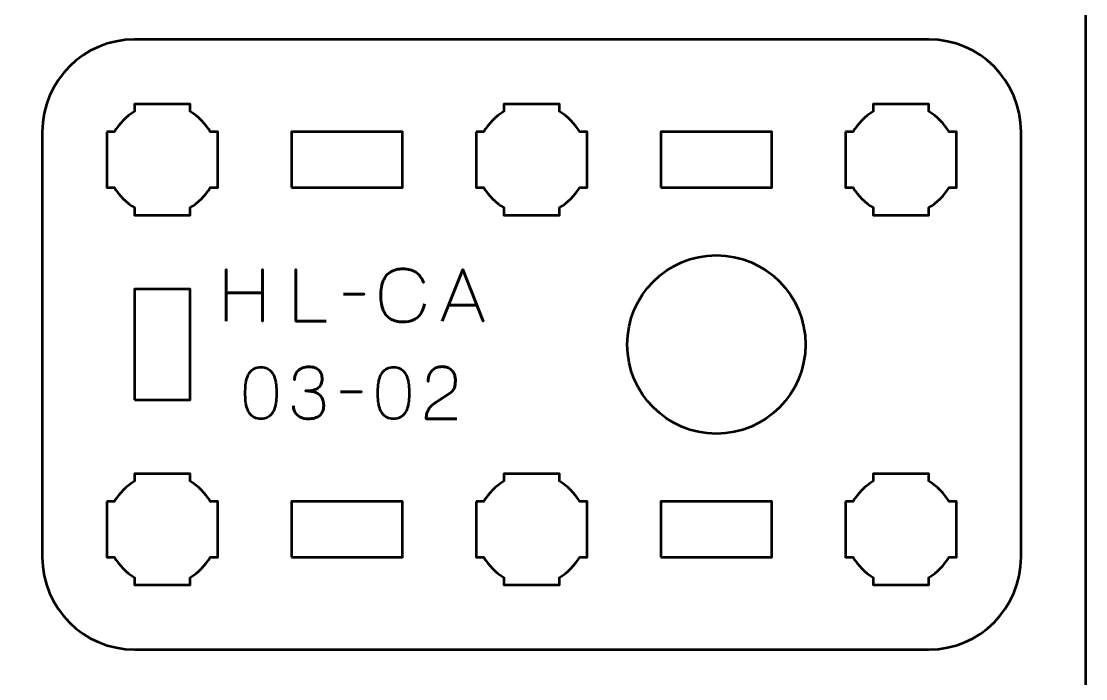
# Model space of a CAD drawing. Header units: centimetres. Extents: x -21 to 0, y -29.7 to 0.
# Drawn here: x -5.76 to 0, y -21.86 to -18.3 of the extents above; entities that cross this region are included whole.
import ezdxf

# ---------------------------------------------------------------- set-up
doc = ezdxf.new("R2010")
doc.units = ezdxf.units.CM
doc.header["$MEASUREMENT"] = 0
doc.layers.add('Layer 1', color=7, linetype='Continuous')

msp = doc.modelspace()

# ---------------------------------------------------------------- linework, layer by layer
at = {"layer": 'Layer 1', "lineweight": 53}
for points in [[(-4.3, -19.2), (-3.7, -19.2), (-3.7, -18.9), (-4.3, -18.9), (-4.3, -19.2)], [(-2.3, -19.2), (-1.7, -19.2), (-1.7, -18.9), (-2.3, -18.9), (-2.3, -19.2)], [(-5.15, -20.35), (-4.85, -20.35), (-4.85, -19.75), (-5.15, -19.75), (-5.15, -20.35)], [(-4.3, -21.2), (-3.7, -21.2), (-3.7, -20.9), (-4.3, -20.9), (-4.3, -21.2)], [(-2.3, -21.2), (-1.7, -21.2), (-1.7, -20.9), (-2.3, -20.9), (-2.3, -21.2)]]:
    msp.add_lwpolyline(points, close=True, dxfattribs=at)
msp.add_ellipse((-2, -20.05), major_axis=(0, 0.4825), ratio=1, dxfattribs=at)
at = {"layer": 'Layer 1', "color": 1, "lineweight": 53}
msp.add_open_spline([(-21.00003, -29.19995), (-21.00003, -29.19995), (-21.00003, -5.29992), (-21.00003, -5.29992), (-21.00003, -5.29992), (-21.00003, -5.21709), (-20.93286, -5.14992), (-20.85003, -5.14992), (-20.85003, -5.14992), (-20.7672, -5.14992), (-20.70003, -5.08275), (-20.70003, -4.99992), (-20.70003, -4.99992), (-20.70003, -4.91709), (-20.7672, -4.84992), (-20.85003, -4.84992), (-20.85003, -4.84992), (-20.93286, -4.84992), (-21.00003, -4.78275), (-21.00003, -4.69992), (-21.00003, -4.69992), (-21.00003, -4.61709), (-20.93286, -4.54992), (-20.85003, -4.54992), (-20.85003, -4.54992), (-20.7672, -4.54992), (-20.70003, -4.48275), (-20.70003, -4.39992), (-20.70003, -4.39992), (-20.70003, -4.31709), (-20.7672, -4.24992), (-20.85003, -4.24992), (-20.85003, -4.24992), (-20.93286, -4.24992), (-21.00003, -4.18275), (-21.00003, -4.09992), (-21.00003, -4.09992), (-21.00003, -4.01709), (-20.93286, -3.94992), (-20.85003, -3.94992), (-20.85003, -3.94992), (-20.7672, -3.94992), (-20.70003, -3.88275), (-20.70003, -3.79992), (-20.70003, -3.79992), (-20.70003, -3.71709), (-20.7672, -3.64992), (-20.85003, -3.64992), (-20.85003, -3.64992), (-20.93286, -3.64992), (-21.00003, -3.58275), (-21.00003, -3.49992), (-21.00003, -3.49992), (-21.00003, -3.41709), (-20.93286, -3.34992), (-20.85003, -3.34992), (-20.85003, -3.34992), (-20.7672, -3.34992), (-20.70003, -3.28275), (-20.70003, -3.19992), (-20.70003, -3.19992), (-20.70003, -3.11709), (-20.7672, -3.04992), (-20.85003, -3.04992), (-20.85003, -3.04992), (-20.93286, -3.04992), (-21.00003, -2.98275), (-21.00003, -2.89992), (-21.00003, -2.89992), (-21.00003, -2.81709), (-20.93286, -2.74992), (-20.85003, -2.74992), (-20.85003, -2.74992), (-20.7672, -2.74992), (-20.70003, -2.68275), (-20.70003, -2.59992), (-20.70003, -2.59992), (-20.70003, -2.51709), (-20.7672, -2.44992), (-20.85003, -2.44992), (-20.85003, -2.44992), (-20.93286, -2.44992), (-21.00003, -2.38275), (-21.00003, -2.29992), (-21.00003, -2.29992), (-21.00003, -2.21709), (-20.93286, -2.14992), (-20.85003, -2.14992), (-20.85003, -2.14992), (-20.7672, -2.14992), (-20.70003, -2.08275), (-20.70003, -1.99992), (-20.70003, -1.99992), (-20.70003, -1.91709), (-20.7672, -1.84992), (-20.85003, -1.84992), (-20.85003, -1.84992), (-20.93286, -1.84992), (-21.00003, -1.78275), (-21.00003, -1.69992), (-21.00003, -1.69992), (-21.00003, -1.61709), (-20.93286, -1.54992), (-20.85003, -1.54992), (-20.85003, -1.54992), (-20.7672, -1.54992), (-20.70003, -1.48275), (-20.70003, -1.39992), (-20.70003, -1.39992), (-20.70003, -1.31709), (-20.7672, -1.24992), (-20.85003, -1.24992), (-20.85003, -1.24992), (-20.93286, -1.24992), (-21.00003, -1.18275), (-21.00003, -1.09992), (-21.00003, -1.09992), (-21.00003, -1.09992), (-21.00003, -0.49992), (-21.00003, -0.49992), (-21.00003, -0.49992), (-21.00003, -0.22295), (-20.77694, 0.00004), (-20.49994, 0.00004), (-20.49994, 0.00004), (-20.49994, 0.00004), (-0.50008, 0.00004), (-0.50008, 0.00004), (-0.50008, 0.00004), (-0.22294, 0.00004), (0.00002, -0.22295), (0.00002, -0.49992), (0.00002, -0.49992), (0.00002, -0.49992), (0.00002, -29.19995), (0.00002, -29.19995), (0.00002, -29.19995), (0.00002, -29.47695), (-0.22294, -29.70004), (-0.50008, -29.70004), (-0.50008, -29.70004), (-0.50008, -29.70004), (-20.49994, -29.70004), (-20.49994, -29.70004), (-20.49994, -29.70004), (-20.77694, -29.70004), (-21.00003, -29.47695), (-21.00003, -29.19995)], degree=3, knots=[0, 0, 0, 0, 0.027027, 0.027027, 0.027027, 0.027027, 0.0540541, 0.0540541, 0.0540541, 0.0540541, 0.0810811, 0.0810811, 0.0810811, 0.0810811, 0.1081081, 0.1081081, 0.1081081, 0.1081081, 0.1351351, 0.1351351, 0.1351351, 0.1351351, 0.1621622, 0.1621622, 0.1621622, 0.1621622, 0.1891892, 0.1891892, 0.1891892, 0.1891892, 0.2162162, 0.2162162, 0.2162162, 0.2162162, 0.2432432, 0.2432432, 0.2432432, 0.2432432, 0.2702703, 0.2702703, 0.2702703, 0.2702703, 0.2972973, 0.2972973, 0.2972973, 0.2972973, 0.3243243, 0.3243243, 0.3243243, 0.3243243, 0.3513514, 0.3513514, 0.3513514, 0.3513514, 0.3783784, 0.3783784, 0.3783784, 0.3783784, 0.4054054, 0.4054054, 0.4054054, 0.4054054, 0.4324324, 0.4324324, 0.4324324, 0.4324324, 0.4594595, 0.4594595, 0.4594595, 0.4594595, 0.4864865, 0.4864865, 0.4864865, 0.4864865, 0.5135135, 0.5135135, 0.5135135, 0.5135135, 0.5405405, 0.5405405, 0.5405405, 0.5405405, 0.5675676, 0.5675676, 0.5675676, 0.5675676, 0.5945946, 0.5945946, 0.5945946, 0.5945946, 0.6216216, 0.6216216, 0.6216216, 0.6216216, 0.6486486, 0.6486486, 0.6486486, 0.6486486, 0.6756757, 0.6756757, 0.6756757, 0.6756757, 0.7027027, 0.7027027, 0.7027027, 0.7027027, 0.7297297, 0.7297297, 0.7297297, 0.7297297, 0.7567568, 0.7567568, 0.7567568, 0.7567568, 0.7837838, 0.7837838, 0.7837838, 0.7837838, 0.8108108, 0.8108108, 0.8108108, 0.8108108, 0.8378378, 0.8378378, 0.8378378, 0.8378378, 0.8648649, 0.8648649, 0.8648649, 0.8648649, 0.8918919, 0.8918919, 0.8918919, 0.8918919, 0.9189189, 0.9189189, 0.9189189, 0.9189189, 0.9459459, 0.9459459, 0.9459459, 0.9459459, 0.972973, 0.972973, 0.972973, 0.972973, 1, 1, 1, 1], dxfattribs=at)
at = {"layer": 'Layer 1', "color": 3, "lineweight": 53}
msp.add_open_spline([(-5.65, -21.2), (-5.65, -21.2), (-5.65, -18.9), (-5.65, -18.9), (-5.65, -18.9), (-5.65, -18.62391), (-5.42609, -18.4), (-5.15, -18.4), (-5.15, -18.4), (-5.15, -18.4), (-0.85, -18.4), (-0.85, -18.4), (-0.85, -18.4), (-0.57391, -18.4), (-0.35, -18.62391), (-0.35, -18.9), (-0.35, -18.9), (-0.35, -18.9), (-0.35, -21.2), (-0.35, -21.2), (-0.35, -21.2), (-0.35, -21.47609), (-0.57391, -21.7), (-0.85, -21.7), (-0.85, -21.7), (-0.85, -21.7), (-5.15, -21.7), (-5.15, -21.7), (-5.15, -21.7), (-5.42609, -21.7), (-5.65, -21.47609), (-5.65, -21.2)], degree=3, knots=[0, 0, 0, 0, 0.125, 0.125, 0.125, 0.125, 0.25, 0.25, 0.25, 0.25, 0.375, 0.375, 0.375, 0.375, 0.5, 0.5, 0.5, 0.5, 0.625, 0.625, 0.625, 0.625, 0.75, 0.75, 0.75, 0.75, 0.875, 0.875, 0.875, 0.875, 1, 1, 1, 1], dxfattribs=at)
at = {"layer": 'Layer 1', "lineweight": 53}
for points in [[(-5.3, -18.9), (-5.3, -18.9), (-5.25985, -18.9), (-5.25985, -18.9), (-5.25985, -18.9), (-5.2335, -18.85447), (-5.19553, -18.8165), (-5.15, -18.79015), (-5.15, -18.79015), (-5.15, -18.79015), (-5.15, -18.75), (-5.15, -18.75), (-5.15, -18.75), (-5.15, -18.75), (-5, -18.75), (-5, -18.75), (-5, -18.75), (-5, -18.75), (-4.85, -18.75), (-4.85, -18.75), (-4.85, -18.75), (-4.85, -18.75), (-4.85, -18.79015), (-4.85, -18.79015), (-4.85, -18.79015), (-4.80447, -18.8165), (-4.7665, -18.85447), (-4.74015, -18.9), (-4.74015, -18.9), (-4.74015, -18.9), (-4.7, -18.9), (-4.7, -18.9), (-4.7, -18.9), (-4.7, -18.9), (-4.7, -19.05), (-4.7, -19.05), (-4.7, -19.05), (-4.7, -19.05), (-4.7, -19.2), (-4.7, -19.2), (-4.7, -19.2), (-4.7, -19.2), (-4.74015, -19.2), (-4.74015, -19.2), (-4.74015, -19.2), (-4.7665, -19.24553), (-4.80447, -19.2835), (-4.85, -19.30985), (-4.85, -19.30985), (-4.85, -19.30985), (-4.85, -19.35), (-4.85, -19.35), (-4.85, -19.35), (-4.85, -19.35), (-5, -19.35), (-5, -19.35), (-5, -19.35), (-5, -19.35), (-5.15, -19.35), (-5.15, -19.35), (-5.15, -19.35), (-5.15, -19.35), (-5.15, -19.30985), (-5.15, -19.30985), (-5.15, -19.30985), (-5.19553, -19.2835), (-5.2335, -19.24553), (-5.25985, -19.2), (-5.25985, -19.2), (-5.25985, -19.2), (-5.3, -19.2), (-5.3, -19.2), (-5.3, -19.2), (-5.3, -19.2), (-5.3, -19.05), (-5.3, -19.05), (-5.3, -19.05), (-5.3, -19.05), (-5.3, -18.9), (-5.3, -18.9)], [(-3.3, -18.9), (-3.3, -18.9), (-3.25985, -18.9), (-3.25985, -18.9), (-3.25985, -18.9), (-3.2335, -18.85447), (-3.19553, -18.8165), (-3.15, -18.79015), (-3.15, -18.79015), (-3.15, -18.79015), (-3.15, -18.75), (-3.15, -18.75), (-3.15, -18.75), (-3.15, -18.75), (-3, -18.75), (-3, -18.75), (-3, -18.75), (-3, -18.75), (-2.85, -18.75), (-2.85, -18.75), (-2.85, -18.75), (-2.85, -18.75), (-2.85, -18.79015), (-2.85, -18.79015), (-2.85, -18.79015), (-2.80447, -18.8165), (-2.7665, -18.85447), (-2.74015, -18.9), (-2.74015, -18.9), (-2.74015, -18.9), (-2.7, -18.9), (-2.7, -18.9), (-2.7, -18.9), (-2.7, -18.9), (-2.7, -19.05), (-2.7, -19.05), (-2.7, -19.05), (-2.7, -19.05), (-2.7, -19.2), (-2.7, -19.2), (-2.7, -19.2), (-2.7, -19.2), (-2.74015, -19.2), (-2.74015, -19.2), (-2.74015, -19.2), (-2.7665, -19.24553), (-2.80447, -19.2835), (-2.85, -19.30985), (-2.85, -19.30985), (-2.85, -19.30985), (-2.85, -19.35), (-2.85, -19.35), (-2.85, -19.35), (-2.85, -19.35), (-3, -19.35), (-3, -19.35), (-3, -19.35), (-3, -19.35), (-3.15, -19.35), (-3.15, -19.35), (-3.15, -19.35), (-3.15, -19.35), (-3.15, -19.30985), (-3.15, -19.30985), (-3.15, -19.30985), (-3.19553, -19.2835), (-3.2335, -19.24553), (-3.25985, -19.2), (-3.25985, -19.2), (-3.25985, -19.2), (-3.3, -19.2), (-3.3, -19.2), (-3.3, -19.2), (-3.3, -19.2), (-3.3, -19.05), (-3.3, -19.05), (-3.3, -19.05), (-3.3, -19.05), (-3.3, -18.9), (-3.3, -18.9)], [(-1.3, -18.9), (-1.3, -18.9), (-1.25985, -18.9), (-1.25985, -18.9), (-1.25985, -18.9), (-1.2335, -18.85447), (-1.19553, -18.8165), (-1.15, -18.79015), (-1.15, -18.79015), (-1.15, -18.79015), (-1.15, -18.75), (-1.15, -18.75), (-1.15, -18.75), (-1.15, -18.75), (-1, -18.75), (-1, -18.75), (-1, -18.75), (-1, -18.75), (-0.85, -18.75), (-0.85, -18.75), (-0.85, -18.75), (-0.85, -18.75), (-0.85, -18.79015), (-0.85, -18.79015), (-0.85, -18.79015), (-0.80447, -18.8165), (-0.7665, -18.85447), (-0.74015, -18.9), (-0.74015, -18.9), (-0.74015, -18.9), (-0.7, -18.9), (-0.7, -18.9), (-0.7, -18.9), (-0.7, -18.9), (-0.7, -19.05), (-0.7, -19.05), (-0.7, -19.05), (-0.7, -19.05), (-0.7, -19.2), (-0.7, -19.2), (-0.7, -19.2), (-0.7, -19.2), (-0.74015, -19.2), (-0.74015, -19.2), (-0.74015, -19.2), (-0.7665, -19.24553), (-0.80447, -19.2835), (-0.85, -19.30985), (-0.85, -19.30985), (-0.85, -19.30985), (-0.85, -19.35), (-0.85, -19.35), (-0.85, -19.35), (-0.85, -19.35), (-1, -19.35), (-1, -19.35), (-1, -19.35), (-1, -19.35), (-1.15, -19.35), (-1.15, -19.35), (-1.15, -19.35), (-1.15, -19.35), (-1.15, -19.30985), (-1.15, -19.30985), (-1.15, -19.30985), (-1.19553, -19.2835), (-1.2335, -19.24553), (-1.25985, -19.2), (-1.25985, -19.2), (-1.25985, -19.2), (-1.3, -19.2), (-1.3, -19.2), (-1.3, -19.2), (-1.3, -19.2), (-1.3, -19.05), (-1.3, -19.05), (-1.3, -19.05), (-1.3, -19.05), (-1.3, -18.9), (-1.3, -18.9)], [(-5.3, -20.9), (-5.3, -20.9), (-5.25985, -20.9), (-5.25985, -20.9), (-5.25985, -20.9), (-5.2335, -20.85447), (-5.19553, -20.8165), (-5.15, -20.79015), (-5.15, -20.79015), (-5.15, -20.79015), (-5.15, -20.75), (-5.15, -20.75), (-5.15, -20.75), (-5.15, -20.75), (-5, -20.75), (-5, -20.75), (-5, -20.75), (-5, -20.75), (-4.85, -20.75), (-4.85, -20.75), (-4.85, -20.75), (-4.85, -20.75), (-4.85, -20.79015), (-4.85, -20.79015), (-4.85, -20.79015), (-4.80447, -20.8165), (-4.7665, -20.85447), (-4.74015, -20.9), (-4.74015, -20.9), (-4.74015, -20.9), (-4.7, -20.9), (-4.7, -20.9), (-4.7, -20.9), (-4.7, -20.9), (-4.7, -21.05), (-4.7, -21.05), (-4.7, -21.05), (-4.7, -21.05), (-4.7, -21.2), (-4.7, -21.2), (-4.7, -21.2), (-4.7, -21.2), (-4.74015, -21.2), (-4.74015, -21.2), (-4.74015, -21.2), (-4.7665, -21.24553), (-4.80447, -21.2835), (-4.85, -21.30985), (-4.85, -21.30985), (-4.85, -21.30985), (-4.85, -21.35), (-4.85, -21.35), (-4.85, -21.35), (-4.85, -21.35), (-5, -21.35), (-5, -21.35), (-5, -21.35), (-5, -21.35), (-5.15, -21.35), (-5.15, -21.35), (-5.15, -21.35), (-5.15, -21.35), (-5.15, -21.30985), (-5.15, -21.30985), (-5.15, -21.30985), (-5.19553, -21.2835), (-5.2335, -21.24553), (-5.25985, -21.2), (-5.25985, -21.2), (-5.25985, -21.2), (-5.3, -21.2), (-5.3, -21.2), (-5.3, -21.2), (-5.3, -21.2), (-5.3, -21.05), (-5.3, -21.05), (-5.3, -21.05), (-5.3, -21.05), (-5.3, -20.9), (-5.3, -20.9)], [(-3.3, -20.9), (-3.3, -20.9), (-3.25985, -20.9), (-3.25985, -20.9), (-3.25985, -20.9), (-3.2335, -20.85447), (-3.19553, -20.8165), (-3.15, -20.79015), (-3.15, -20.79015), (-3.15, -20.79015), (-3.15, -20.75), (-3.15, -20.75), (-3.15, -20.75), (-3.15, -20.75), (-3, -20.75), (-3, -20.75), (-3, -20.75), (-3, -20.75), (-2.85, -20.75), (-2.85, -20.75), (-2.85, -20.75), (-2.85, -20.75), (-2.85, -20.79015), (-2.85, -20.79015), (-2.85, -20.79015), (-2.80447, -20.8165), (-2.7665, -20.85447), (-2.74015, -20.9), (-2.74015, -20.9), (-2.74015, -20.9), (-2.7, -20.9), (-2.7, -20.9), (-2.7, -20.9), (-2.7, -20.9), (-2.7, -21.05), (-2.7, -21.05), (-2.7, -21.05), (-2.7, -21.05), (-2.7, -21.2), (-2.7, -21.2), (-2.7, -21.2), (-2.7, -21.2), (-2.74015, -21.2), (-2.74015, -21.2), (-2.74015, -21.2), (-2.7665, -21.24553), (-2.80447, -21.2835), (-2.85, -21.30985), (-2.85, -21.30985), (-2.85, -21.30985), (-2.85, -21.35), (-2.85, -21.35), (-2.85, -21.35), (-2.85, -21.35), (-3, -21.35), (-3, -21.35), (-3, -21.35), (-3, -21.35), (-3.15, -21.35), (-3.15, -21.35), (-3.15, -21.35), (-3.15, -21.35), (-3.15, -21.30985), (-3.15, -21.30985), (-3.15, -21.30985), (-3.19553, -21.2835), (-3.2335, -21.24553), (-3.25985, -21.2), (-3.25985, -21.2), (-3.25985, -21.2), (-3.3, -21.2), (-3.3, -21.2), (-3.3, -21.2), (-3.3, -21.2), (-3.3, -21.05), (-3.3, -21.05), (-3.3, -21.05), (-3.3, -21.05), (-3.3, -20.9), (-3.3, -20.9)], [(-1.3, -20.9), (-1.3, -20.9), (-1.25985, -20.9), (-1.25985, -20.9), (-1.25985, -20.9), (-1.2335, -20.85447), (-1.19553, -20.8165), (-1.15, -20.79015), (-1.15, -20.79015), (-1.15, -20.79015), (-1.15, -20.75), (-1.15, -20.75), (-1.15, -20.75), (-1.15, -20.75), (-1, -20.75), (-1, -20.75), (-1, -20.75), (-1, -20.75), (-0.85, -20.75), (-0.85, -20.75), (-0.85, -20.75), (-0.85, -20.75), (-0.85, -20.79015), (-0.85, -20.79015), (-0.85, -20.79015), (-0.80447, -20.8165), (-0.7665, -20.85447), (-0.74015, -20.9), (-0.74015, -20.9), (-0.74015, -20.9), (-0.7, -20.9), (-0.7, -20.9), (-0.7, -20.9), (-0.7, -20.9), (-0.7, -21.05), (-0.7, -21.05), (-0.7, -21.05), (-0.7, -21.05), (-0.7, -21.2), (-0.7, -21.2), (-0.7, -21.2), (-0.7, -21.2), (-0.74015, -21.2), (-0.74015, -21.2), (-0.74015, -21.2), (-0.7665, -21.24553), (-0.80447, -21.2835), (-0.85, -21.30985), (-0.85, -21.30985), (-0.85, -21.30985), (-0.85, -21.35), (-0.85, -21.35), (-0.85, -21.35), (-0.85, -21.35), (-1, -21.35), (-1, -21.35), (-1, -21.35), (-1, -21.35), (-1.15, -21.35), (-1.15, -21.35), (-1.15, -21.35), (-1.15, -21.35), (-1.15, -21.30985), (-1.15, -21.30985), (-1.15, -21.30985), (-1.19553, -21.2835), (-1.2335, -21.24553), (-1.25985, -21.2), (-1.25985, -21.2), (-1.25985, -21.2), (-1.3, -21.2), (-1.3, -21.2), (-1.3, -21.2), (-1.3, -21.2), (-1.3, -21.05), (-1.3, -21.05), (-1.3, -21.05), (-1.3, -21.05), (-1.3, -20.9), (-1.3, -20.9)]]:
    msp.add_open_spline(points, degree=3, knots=[0, 0, 0, 0, 0.05, 0.05, 0.05, 0.05, 0.1, 0.1, 0.1, 0.1, 0.15, 0.15, 0.15, 0.15, 0.2, 0.2, 0.2, 0.2, 0.25, 0.25, 0.25, 0.25, 0.3, 0.3, 0.3, 0.3, 0.35, 0.35, 0.35, 0.35, 0.4, 0.4, 0.4, 0.4, 0.45, 0.45, 0.45, 0.45, 0.5, 0.5, 0.5, 0.5, 0.55, 0.55, 0.55, 0.55, 0.6, 0.6, 0.6, 0.6, 0.65, 0.65, 0.65, 0.65, 0.7, 0.7, 0.7, 0.7, 0.75, 0.75, 0.75, 0.75, 0.8, 0.8, 0.8, 0.8, 0.85, 0.85, 0.85, 0.85, 0.9, 0.9, 0.9, 0.9, 0.95, 0.95, 0.95, 0.95, 1, 1, 1, 1], dxfattribs=at)
at = {"layer": 'Layer 1', "color": 5, "lineweight": 53}
for points, knots in [([(-4.65505, -19.92462), (-4.65505, -19.92462), (-4.65505, -19.76978), (-4.65505, -19.76978), (-4.65505, -19.76978), (-4.65505, -19.76978), (-4.45753, -19.76978), (-4.45753, -19.76978), (-4.45753, -19.76978), (-4.45753, -19.76978), (-4.45753, -19.92462), (-4.45753, -19.92462), (-4.45753, -19.92462), (-4.45753, -19.92462), (-4.45753, -19.64522), (-4.45753, -19.64522), (-4.45753, -19.64522), (-4.45753, -19.64522), (-4.45753, -19.76978), (-4.45753, -19.76978), (-4.45753, -19.76978), (-4.45753, -19.76978), (-4.65505, -19.76978), (-4.65505, -19.76978), (-4.65505, -19.76978), (-4.65505, -19.76978), (-4.65505, -19.64522), (-4.65505, -19.64522), (-4.65505, -19.64522), (-4.65505, -19.64522), (-4.65505, -19.92462), (-4.65505, -19.92462)], [0, 0, 0, 0, 0.125, 0.125, 0.125, 0.125, 0.25, 0.25, 0.25, 0.25, 0.375, 0.375, 0.375, 0.375, 0.5, 0.5, 0.5, 0.5, 0.625, 0.625, 0.625, 0.625, 0.75, 0.75, 0.75, 0.75, 0.875, 0.875, 0.875, 0.875, 1, 1, 1, 1]), ([(-4.11293, -19.92462), (-4.11293, -19.92462), (-4.2763, -19.92462), (-4.2763, -19.92462), (-4.2763, -19.92462), (-4.2763, -19.92462), (-4.2763, -19.64483), (-4.2763, -19.64483), (-4.2763, -19.64483), (-4.2763, -19.64483), (-4.2763, -19.92462), (-4.2763, -19.92462), (-4.2763, -19.92462), (-4.2763, -19.92462), (-4.11293, -19.92462), (-4.11293, -19.92462)], [0, 0, 0, 0, 0.25, 0.25, 0.25, 0.25, 0.5, 0.5, 0.5, 0.5, 0.75, 0.75, 0.75, 0.75, 1, 1, 1, 1]), ([(-3.58012, -19.83071), (-3.58426, -19.85289), (-3.5915, -19.8712), (-3.60165, -19.88556), (-3.60165, -19.88556), (-3.61187, -19.89985), (-3.62494, -19.91046), (-3.64085, -19.91738), (-3.64085, -19.91738), (-3.65669, -19.9243), (-3.67532, -19.92779), (-3.69653, -19.92772), (-3.69653, -19.92772), (-3.72234, -19.92779), (-3.74427, -19.92281), (-3.76225, -19.91265), (-3.76225, -19.91265), (-3.78023, -19.90257), (-3.79394, -19.88698), (-3.80338, -19.86583), (-3.80338, -19.86583), (-3.81282, -19.84468), (-3.81754, -19.81758), (-3.81761, -19.78453), (-3.81761, -19.78453), (-3.81754, -19.75161), (-3.81282, -19.72458), (-3.80338, -19.70343), (-3.80338, -19.70343), (-3.79394, -19.68228), (-3.78023, -19.66662), (-3.76225, -19.65647), (-3.76225, -19.65647), (-3.74427, -19.64632), (-3.72234, -19.64127), (-3.69653, -19.64134), (-3.69653, -19.64134), (-3.66892, -19.64127), (-3.64576, -19.64716), (-3.62714, -19.65899), (-3.62714, -19.65899), (-3.60857, -19.67083), (-3.59493, -19.68913), (-3.58633, -19.7139), (-3.58633, -19.7139), (-3.59493, -19.68913), (-3.60857, -19.67083), (-3.62714, -19.65899), (-3.62714, -19.65899), (-3.64576, -19.64716), (-3.66892, -19.64127), (-3.69653, -19.64134), (-3.69653, -19.64134), (-3.72234, -19.64127), (-3.74427, -19.64632), (-3.76225, -19.65647), (-3.76225, -19.65647), (-3.78023, -19.66662), (-3.79394, -19.68228), (-3.80338, -19.70343), (-3.80338, -19.70343), (-3.81282, -19.72458), (-3.81754, -19.75161), (-3.81761, -19.78453), (-3.81761, -19.78453), (-3.81754, -19.81758), (-3.81282, -19.84468), (-3.80338, -19.86583), (-3.80338, -19.86583), (-3.79394, -19.88698), (-3.78023, -19.90257), (-3.76225, -19.91265), (-3.76225, -19.91265), (-3.74427, -19.92281), (-3.72234, -19.92779), (-3.69653, -19.92772), (-3.69653, -19.92772), (-3.67532, -19.92779), (-3.65669, -19.9243), (-3.64085, -19.91738), (-3.64085, -19.91738), (-3.62494, -19.91046), (-3.61187, -19.89985), (-3.60165, -19.88556), (-3.60165, -19.88556), (-3.5915, -19.8712), (-3.58426, -19.85289), (-3.58012, -19.83071)], [0, 0, 0, 0, 0.0454545, 0.0454545, 0.0454545, 0.0454545, 0.0909091, 0.0909091, 0.0909091, 0.0909091, 0.1363636, 0.1363636, 0.1363636, 0.1363636, 0.1818182, 0.1818182, 0.1818182, 0.1818182, 0.2272727, 0.2272727, 0.2272727, 0.2272727, 0.2727273, 0.2727273, 0.2727273, 0.2727273, 0.3181818, 0.3181818, 0.3181818, 0.3181818, 0.3636364, 0.3636364, 0.3636364, 0.3636364, 0.4090909, 0.4090909, 0.4090909, 0.4090909, 0.4545455, 0.4545455, 0.4545455, 0.4545455, 0.5, 0.5, 0.5, 0.5, 0.5454545, 0.5454545, 0.5454545, 0.5454545, 0.5909091, 0.5909091, 0.5909091, 0.5909091, 0.6363636, 0.6363636, 0.6363636, 0.6363636, 0.6818182, 0.6818182, 0.6818182, 0.6818182, 0.7272727, 0.7272727, 0.7272727, 0.7272727, 0.7727273, 0.7727273, 0.7727273, 0.7727273, 0.8181818, 0.8181818, 0.8181818, 0.8181818, 0.8636364, 0.8636364, 0.8636364, 0.8636364, 0.9090909, 0.9090909, 0.9090909, 0.9090909, 0.9545455, 0.9545455, 0.9545455, 0.9545455, 1, 1, 1, 1]), ([(-3.48465, -19.92462), (-3.48465, -19.92462), (-3.37366, -19.64483), (-3.37366, -19.64483), (-3.37366, -19.64483), (-3.37366, -19.64483), (-3.26229, -19.92462), (-3.26229, -19.92462), (-3.26229, -19.92462), (-3.26229, -19.92462), (-3.37366, -19.64483), (-3.37366, -19.64483), (-3.37366, -19.64483), (-3.37366, -19.64483), (-3.48465, -19.92462), (-3.48465, -19.92462)], [0, 0, 0, 0, 0.25, 0.25, 0.25, 0.25, 0.5, 0.5, 0.5, 0.5, 0.75, 0.75, 0.75, 0.75, 1, 1, 1, 1]), ([(-4.0194, -19.77832), (-4.0194, -19.77832), (-3.90647, -19.77832), (-3.90647, -19.77832), (-3.90647, -19.77832), (-3.90647, -19.77832), (-4.0194, -19.77832), (-4.0194, -19.77832)], [0, 0, 0, 0, 0.5, 0.5, 0.5, 0.5, 1, 1, 1, 1]), ([(-3.44972, -19.83653), (-3.44972, -19.83653), (-3.2976, -19.83653), (-3.2976, -19.83653), (-3.2976, -19.83653), (-3.2976, -19.83653), (-3.44972, -19.83653), (-3.44972, -19.83653)], [0, 0, 0, 0, 0.5, 0.5, 0.5, 0.5, 1, 1, 1, 1]), ([(-4.46644, -20.452), (-4.45286, -20.45194), (-4.44115, -20.44954), (-4.43139, -20.44489), (-4.43139, -20.44489), (-4.42169, -20.44023), (-4.4136, -20.43357), (-4.40713, -20.42509), (-4.40713, -20.42509), (-4.40073, -20.41656), (-4.39569, -20.40647), (-4.39193, -20.39483), (-4.39193, -20.39483), (-4.38825, -20.38318), (-4.3856, -20.37044), (-4.38411, -20.35647), (-4.38411, -20.35647), (-4.38256, -20.3425), (-4.38178, -20.32782), (-4.38185, -20.3123), (-4.38185, -20.3123), (-4.38178, -20.29684), (-4.38256, -20.28216), (-4.38411, -20.26825), (-4.38411, -20.26825), (-4.3856, -20.25435), (-4.38825, -20.24154), (-4.39193, -20.2299), (-4.39193, -20.2299), (-4.39569, -20.21832), (-4.40073, -20.20823), (-4.40713, -20.19963), (-4.40713, -20.19963), (-4.4136, -20.19109), (-4.42169, -20.18443), (-4.43139, -20.17978), (-4.43139, -20.17978), (-4.44115, -20.17505), (-4.45286, -20.17266), (-4.46644, -20.1726), (-4.46644, -20.1726), (-4.48002, -20.17266), (-4.49173, -20.17505), (-4.5015, -20.17978), (-4.5015, -20.17978), (-4.5112, -20.18443), (-4.51928, -20.19109), (-4.52575, -20.19963), (-4.52575, -20.19963), (-4.53215, -20.20823), (-4.5372, -20.21832), (-4.54095, -20.2299), (-4.54095, -20.2299), (-4.54464, -20.24154), (-4.54729, -20.25435), (-4.54878, -20.26825), (-4.54878, -20.26825), (-4.55033, -20.28216), (-4.5511, -20.29684), (-4.55104, -20.3123), (-4.55104, -20.3123), (-4.5511, -20.32782), (-4.55033, -20.3425), (-4.54878, -20.35647), (-4.54878, -20.35647), (-4.54729, -20.37044), (-4.54464, -20.38318), (-4.54095, -20.39483), (-4.54095, -20.39483), (-4.5372, -20.40647), (-4.53215, -20.41656), (-4.52575, -20.42509), (-4.52575, -20.42509), (-4.51928, -20.43357), (-4.5112, -20.44023), (-4.5015, -20.44489), (-4.5015, -20.44489), (-4.49173, -20.44954), (-4.48002, -20.45194), (-4.46644, -20.452)], [0, 0, 0, 0, 0.05, 0.05, 0.05, 0.05, 0.1, 0.1, 0.1, 0.1, 0.15, 0.15, 0.15, 0.15, 0.2, 0.2, 0.2, 0.2, 0.25, 0.25, 0.25, 0.25, 0.3, 0.3, 0.3, 0.3, 0.35, 0.35, 0.35, 0.35, 0.4, 0.4, 0.4, 0.4, 0.45, 0.45, 0.45, 0.45, 0.5, 0.5, 0.5, 0.5, 0.55, 0.55, 0.55, 0.55, 0.6, 0.6, 0.6, 0.6, 0.65, 0.65, 0.65, 0.65, 0.7, 0.7, 0.7, 0.7, 0.75, 0.75, 0.75, 0.75, 0.8, 0.8, 0.8, 0.8, 0.85, 0.85, 0.85, 0.85, 0.9, 0.9, 0.9, 0.9, 0.95, 0.95, 0.95, 0.95, 1, 1, 1, 1]), ([(-4.46644, -20.452), (-4.45286, -20.45194), (-4.44115, -20.44954), (-4.43139, -20.44489), (-4.43139, -20.44489), (-4.42169, -20.44023), (-4.4136, -20.43357), (-4.40713, -20.42509), (-4.40713, -20.42509), (-4.40073, -20.41656), (-4.39569, -20.40647), (-4.39193, -20.39483), (-4.39193, -20.39483), (-4.38825, -20.38318), (-4.3856, -20.37044), (-4.38411, -20.35647), (-4.38411, -20.35647), (-4.38256, -20.3425), (-4.38178, -20.32782), (-4.38185, -20.3123), (-4.38185, -20.3123), (-4.38178, -20.29684), (-4.38256, -20.28216), (-4.38411, -20.26825), (-4.38411, -20.26825), (-4.3856, -20.25435), (-4.38825, -20.24154), (-4.39193, -20.2299), (-4.39193, -20.2299), (-4.39569, -20.21832), (-4.40073, -20.20823), (-4.40713, -20.19963), (-4.40713, -20.19963), (-4.4136, -20.19109), (-4.42169, -20.18443), (-4.43139, -20.17978), (-4.43139, -20.17978), (-4.44115, -20.17505), (-4.45286, -20.17266), (-4.46644, -20.1726), (-4.46644, -20.1726), (-4.48002, -20.17266), (-4.49173, -20.17505), (-4.5015, -20.17978), (-4.5015, -20.17978), (-4.5112, -20.18443), (-4.51928, -20.19109), (-4.52575, -20.19963), (-4.52575, -20.19963), (-4.53215, -20.20823), (-4.5372, -20.21832), (-4.54095, -20.2299), (-4.54095, -20.2299), (-4.54464, -20.24154), (-4.54729, -20.25435), (-4.54878, -20.26825), (-4.54878, -20.26825), (-4.55033, -20.28216), (-4.5511, -20.29684), (-4.55104, -20.3123), (-4.55104, -20.3123), (-4.5511, -20.32782), (-4.55033, -20.3425), (-4.54878, -20.35647), (-4.54878, -20.35647), (-4.54729, -20.37044), (-4.54464, -20.38318), (-4.54095, -20.39483), (-4.54095, -20.39483), (-4.5372, -20.40647), (-4.53215, -20.41656), (-4.52575, -20.42509), (-4.52575, -20.42509), (-4.51928, -20.43357), (-4.5112, -20.44023), (-4.5015, -20.44489), (-4.5015, -20.44489), (-4.49173, -20.44954), (-4.48002, -20.45194), (-4.46644, -20.452)], [0, 0, 0, 0, 0.05, 0.05, 0.05, 0.05, 0.1, 0.1, 0.1, 0.1, 0.15, 0.15, 0.15, 0.15, 0.2, 0.2, 0.2, 0.2, 0.25, 0.25, 0.25, 0.25, 0.3, 0.3, 0.3, 0.3, 0.35, 0.35, 0.35, 0.35, 0.4, 0.4, 0.4, 0.4, 0.45, 0.45, 0.45, 0.45, 0.5, 0.5, 0.5, 0.5, 0.55, 0.55, 0.55, 0.55, 0.6, 0.6, 0.6, 0.6, 0.65, 0.65, 0.65, 0.65, 0.7, 0.7, 0.7, 0.7, 0.75, 0.75, 0.75, 0.75, 0.8, 0.8, 0.8, 0.8, 0.85, 0.85, 0.85, 0.85, 0.9, 0.9, 0.9, 0.9, 0.95, 0.95, 0.95, 0.95, 1, 1, 1, 1]), ([(-4.28988, -20.38176), (-4.28981, -20.39573), (-4.28658, -20.40789), (-4.28018, -20.41843), (-4.28018, -20.41843), (-4.27378, -20.42891), (-4.26466, -20.43712), (-4.25276, -20.44301), (-4.25276, -20.44301), (-4.24085, -20.4489), (-4.22656, -20.45187), (-4.20994, -20.452), (-4.20994, -20.452), (-4.19746, -20.452), (-4.18614, -20.45071), (-4.17585, -20.44799), (-4.17585, -20.44799), (-4.16564, -20.44527), (-4.15684, -20.44107), (-4.1494, -20.43531), (-4.1494, -20.43531), (-4.14196, -20.42956), (-4.13627, -20.42212), (-4.1322, -20.41306), (-4.1322, -20.41306), (-4.12819, -20.40395), (-4.12618, -20.39301), (-4.12612, -20.38021), (-4.12612, -20.38021), (-4.12605, -20.36313), (-4.12955, -20.34871), (-4.13647, -20.337), (-4.13647, -20.337), (-4.14339, -20.3253), (-4.15412, -20.3165), (-4.16855, -20.31049), (-4.16855, -20.31049), (-4.18297, -20.30447), (-4.20147, -20.30143), (-4.22391, -20.30143), (-4.22391, -20.30143), (-4.20716, -20.3015), (-4.19312, -20.29995), (-4.18168, -20.29678), (-4.18168, -20.29678), (-4.17029, -20.29361), (-4.16117, -20.28914), (-4.15432, -20.28332), (-4.15432, -20.28332), (-4.14746, -20.27757), (-4.14248, -20.27071), (-4.13951, -20.26282), (-4.13951, -20.26282), (-4.13647, -20.25499), (-4.13498, -20.24639), (-4.13504, -20.23701), (-4.13504, -20.23701), (-4.13498, -20.22764), (-4.13627, -20.21897), (-4.13886, -20.21095), (-4.13886, -20.21095), (-4.14138, -20.20293), (-4.14552, -20.19588), (-4.15115, -20.18987), (-4.15115, -20.18987), (-4.15677, -20.18385), (-4.16421, -20.17913), (-4.17333, -20.17577), (-4.17333, -20.17577), (-4.18252, -20.1724), (-4.19371, -20.17072), (-4.20683, -20.17066), (-4.20683, -20.17066), (-4.2199, -20.17072), (-4.23135, -20.17266), (-4.24105, -20.17641), (-4.24105, -20.17641), (-4.25081, -20.18016), (-4.25883, -20.18527), (-4.2653, -20.19181), (-4.2653, -20.19181), (-4.27171, -20.19834), (-4.27649, -20.20578), (-4.27966, -20.21418), (-4.27966, -20.21418), (-4.28289, -20.22259), (-4.28445, -20.23152), (-4.28445, -20.2409), (-4.28445, -20.2409), (-4.28445, -20.23152), (-4.28289, -20.22259), (-4.27966, -20.21418), (-4.27966, -20.21418), (-4.27649, -20.20578), (-4.27171, -20.19834), (-4.2653, -20.19181), (-4.2653, -20.19181), (-4.25883, -20.18527), (-4.25081, -20.18016), (-4.24105, -20.17641), (-4.24105, -20.17641), (-4.23135, -20.17266), (-4.2199, -20.17072), (-4.20683, -20.17066), (-4.20683, -20.17066), (-4.19371, -20.17072), (-4.18252, -20.1724), (-4.17333, -20.17577), (-4.17333, -20.17577), (-4.16421, -20.17913), (-4.15677, -20.18385), (-4.15115, -20.18987), (-4.15115, -20.18987), (-4.14552, -20.19588), (-4.14138, -20.20293), (-4.13886, -20.21095), (-4.13886, -20.21095), (-4.13627, -20.21897), (-4.13498, -20.22764), (-4.13504, -20.23701), (-4.13504, -20.23701), (-4.13498, -20.24639), (-4.13647, -20.25499), (-4.13951, -20.26282), (-4.13951, -20.26282), (-4.14248, -20.27071), (-4.14746, -20.27757), (-4.15432, -20.28332), (-4.15432, -20.28332), (-4.16117, -20.28914), (-4.17029, -20.29361), (-4.18168, -20.29678), (-4.18168, -20.29678), (-4.19312, -20.29995), (-4.20716, -20.3015), (-4.22391, -20.30143), (-4.22391, -20.30143), (-4.20147, -20.30143), (-4.18297, -20.30447), (-4.16855, -20.31049), (-4.16855, -20.31049), (-4.15412, -20.3165), (-4.14339, -20.3253), (-4.13647, -20.337), (-4.13647, -20.337), (-4.12955, -20.34871), (-4.12605, -20.36313), (-4.12612, -20.38021), (-4.12612, -20.38021), (-4.12618, -20.39301), (-4.12819, -20.40395), (-4.1322, -20.41306), (-4.1322, -20.41306), (-4.13627, -20.42212), (-4.14196, -20.42956), (-4.1494, -20.43531), (-4.1494, -20.43531), (-4.15684, -20.44107), (-4.16564, -20.44527), (-4.17585, -20.44799), (-4.17585, -20.44799), (-4.18614, -20.45071), (-4.19746, -20.452), (-4.20994, -20.452), (-4.20994, -20.452), (-4.22656, -20.45187), (-4.24085, -20.4489), (-4.25276, -20.44301), (-4.25276, -20.44301), (-4.26466, -20.43712), (-4.27378, -20.42891), (-4.28018, -20.41843), (-4.28018, -20.41843), (-4.28658, -20.40789), (-4.28981, -20.39573), (-4.28988, -20.38176)], [0, 0, 0, 0, 0.0227273, 0.0227273, 0.0227273, 0.0227273, 0.0454545, 0.0454545, 0.0454545, 0.0454545, 0.0681818, 0.0681818, 0.0681818, 0.0681818, 0.0909091, 0.0909091, 0.0909091, 0.0909091, 0.1136364, 0.1136364, 0.1136364, 0.1136364, 0.1363636, 0.1363636, 0.1363636, 0.1363636, 0.1590909, 0.1590909, 0.1590909, 0.1590909, 0.1818182, 0.1818182, 0.1818182, 0.1818182, 0.2045455, 0.2045455, 0.2045455, 0.2045455, 0.2272727, 0.2272727, 0.2272727, 0.2272727, 0.25, 0.25, 0.25, 0.25, 0.2727273, 0.2727273, 0.2727273, 0.2727273, 0.2954545, 0.2954545, 0.2954545, 0.2954545, 0.3181818, 0.3181818, 0.3181818, 0.3181818, 0.3409091, 0.3409091, 0.3409091, 0.3409091, 0.3636364, 0.3636364, 0.3636364, 0.3636364, 0.3863636, 0.3863636, 0.3863636, 0.3863636, 0.4090909, 0.4090909, 0.4090909, 0.4090909, 0.4318182, 0.4318182, 0.4318182, 0.4318182, 0.4545455, 0.4545455, 0.4545455, 0.4545455, 0.4772727, 0.4772727, 0.4772727, 0.4772727, 0.5, 0.5, 0.5, 0.5, 0.5227273, 0.5227273, 0.5227273, 0.5227273, 0.5454545, 0.5454545, 0.5454545, 0.5454545, 0.5681818, 0.5681818, 0.5681818, 0.5681818, 0.5909091, 0.5909091, 0.5909091, 0.5909091, 0.6136364, 0.6136364, 0.6136364, 0.6136364, 0.6363636, 0.6363636, 0.6363636, 0.6363636, 0.6590909, 0.6590909, 0.6590909, 0.6590909, 0.6818182, 0.6818182, 0.6818182, 0.6818182, 0.7045455, 0.7045455, 0.7045455, 0.7045455, 0.7272727, 0.7272727, 0.7272727, 0.7272727, 0.75, 0.75, 0.75, 0.75, 0.7727273, 0.7727273, 0.7727273, 0.7727273, 0.7954545, 0.7954545, 0.7954545, 0.7954545, 0.8181818, 0.8181818, 0.8181818, 0.8181818, 0.8409091, 0.8409091, 0.8409091, 0.8409091, 0.8636364, 0.8636364, 0.8636364, 0.8636364, 0.8863636, 0.8863636, 0.8863636, 0.8863636, 0.9090909, 0.9090909, 0.9090909, 0.9090909, 0.9318182, 0.9318182, 0.9318182, 0.9318182, 0.9545455, 0.9545455, 0.9545455, 0.9545455, 0.9772727, 0.9772727, 0.9772727, 0.9772727, 1, 1, 1, 1]), ([(-3.74815, -20.452), (-3.73457, -20.45194), (-3.72286, -20.44954), (-3.7131, -20.44489), (-3.7131, -20.44489), (-3.7034, -20.44023), (-3.69531, -20.43357), (-3.68884, -20.42509), (-3.68884, -20.42509), (-3.68244, -20.41656), (-3.6774, -20.40647), (-3.67364, -20.39483), (-3.67364, -20.39483), (-3.66996, -20.38318), (-3.66731, -20.37044), (-3.66582, -20.35647), (-3.66582, -20.35647), (-3.66427, -20.3425), (-3.66349, -20.32782), (-3.66356, -20.3123), (-3.66356, -20.3123), (-3.66349, -20.29684), (-3.66427, -20.28216), (-3.66582, -20.26825), (-3.66582, -20.26825), (-3.66731, -20.25435), (-3.66996, -20.24154), (-3.67364, -20.2299), (-3.67364, -20.2299), (-3.6774, -20.21832), (-3.68244, -20.20823), (-3.68884, -20.19963), (-3.68884, -20.19963), (-3.69531, -20.19109), (-3.7034, -20.18443), (-3.7131, -20.17978), (-3.7131, -20.17978), (-3.72286, -20.17505), (-3.73457, -20.17266), (-3.74815, -20.1726), (-3.74815, -20.1726), (-3.76173, -20.17266), (-3.77344, -20.17505), (-3.78321, -20.17978), (-3.78321, -20.17978), (-3.79291, -20.18443), (-3.80099, -20.19109), (-3.80746, -20.19963), (-3.80746, -20.19963), (-3.81386, -20.20823), (-3.81891, -20.21832), (-3.82266, -20.2299), (-3.82266, -20.2299), (-3.82635, -20.24154), (-3.829, -20.25435), (-3.83049, -20.26825), (-3.83049, -20.26825), (-3.83204, -20.28216), (-3.83281, -20.29684), (-3.83275, -20.3123), (-3.83275, -20.3123), (-3.83281, -20.32782), (-3.83204, -20.3425), (-3.83049, -20.35647), (-3.83049, -20.35647), (-3.829, -20.37044), (-3.82635, -20.38318), (-3.82266, -20.39483), (-3.82266, -20.39483), (-3.81891, -20.40647), (-3.81386, -20.41656), (-3.80746, -20.42509), (-3.80746, -20.42509), (-3.80099, -20.43357), (-3.79291, -20.44023), (-3.78321, -20.44489), (-3.78321, -20.44489), (-3.77344, -20.44954), (-3.76173, -20.45194), (-3.74815, -20.452)], [0, 0, 0, 0, 0.05, 0.05, 0.05, 0.05, 0.1, 0.1, 0.1, 0.1, 0.15, 0.15, 0.15, 0.15, 0.2, 0.2, 0.2, 0.2, 0.25, 0.25, 0.25, 0.25, 0.3, 0.3, 0.3, 0.3, 0.35, 0.35, 0.35, 0.35, 0.4, 0.4, 0.4, 0.4, 0.45, 0.45, 0.45, 0.45, 0.5, 0.5, 0.5, 0.5, 0.55, 0.55, 0.55, 0.55, 0.6, 0.6, 0.6, 0.6, 0.65, 0.65, 0.65, 0.65, 0.7, 0.7, 0.7, 0.7, 0.75, 0.75, 0.75, 0.75, 0.8, 0.8, 0.8, 0.8, 0.85, 0.85, 0.85, 0.85, 0.9, 0.9, 0.9, 0.9, 0.95, 0.95, 0.95, 0.95, 1, 1, 1, 1]), ([(-3.74815, -20.452), (-3.73457, -20.45194), (-3.72286, -20.44954), (-3.7131, -20.44489), (-3.7131, -20.44489), (-3.7034, -20.44023), (-3.69531, -20.43357), (-3.68884, -20.42509), (-3.68884, -20.42509), (-3.68244, -20.41656), (-3.6774, -20.40647), (-3.67364, -20.39483), (-3.67364, -20.39483), (-3.66996, -20.38318), (-3.66731, -20.37044), (-3.66582, -20.35647), (-3.66582, -20.35647), (-3.66427, -20.3425), (-3.66349, -20.32782), (-3.66356, -20.3123), (-3.66356, -20.3123), (-3.66349, -20.29684), (-3.66427, -20.28216), (-3.66582, -20.26825), (-3.66582, -20.26825), (-3.66731, -20.25435), (-3.66996, -20.24154), (-3.67364, -20.2299), (-3.67364, -20.2299), (-3.6774, -20.21832), (-3.68244, -20.20823), (-3.68884, -20.19963), (-3.68884, -20.19963), (-3.69531, -20.19109), (-3.7034, -20.18443), (-3.7131, -20.17978), (-3.7131, -20.17978), (-3.72286, -20.17505), (-3.73457, -20.17266), (-3.74815, -20.1726), (-3.74815, -20.1726), (-3.76173, -20.17266), (-3.77344, -20.17505), (-3.78321, -20.17978), (-3.78321, -20.17978), (-3.79291, -20.18443), (-3.80099, -20.19109), (-3.80746, -20.19963), (-3.80746, -20.19963), (-3.81386, -20.20823), (-3.81891, -20.21832), (-3.82266, -20.2299), (-3.82266, -20.2299), (-3.82635, -20.24154), (-3.829, -20.25435), (-3.83049, -20.26825), (-3.83049, -20.26825), (-3.83204, -20.28216), (-3.83281, -20.29684), (-3.83275, -20.3123), (-3.83275, -20.3123), (-3.83281, -20.32782), (-3.83204, -20.3425), (-3.83049, -20.35647), (-3.83049, -20.35647), (-3.829, -20.37044), (-3.82635, -20.38318), (-3.82266, -20.39483), (-3.82266, -20.39483), (-3.81891, -20.40647), (-3.81386, -20.41656), (-3.80746, -20.42509), (-3.80746, -20.42509), (-3.80099, -20.43357), (-3.79291, -20.44023), (-3.78321, -20.44489), (-3.78321, -20.44489), (-3.77344, -20.44954), (-3.76173, -20.45194), (-3.74815, -20.452)], [0, 0, 0, 0, 0.05, 0.05, 0.05, 0.05, 0.1, 0.1, 0.1, 0.1, 0.15, 0.15, 0.15, 0.15, 0.2, 0.2, 0.2, 0.2, 0.25, 0.25, 0.25, 0.25, 0.3, 0.3, 0.3, 0.3, 0.35, 0.35, 0.35, 0.35, 0.4, 0.4, 0.4, 0.4, 0.45, 0.45, 0.45, 0.45, 0.5, 0.5, 0.5, 0.5, 0.55, 0.55, 0.55, 0.55, 0.6, 0.6, 0.6, 0.6, 0.65, 0.65, 0.65, 0.65, 0.7, 0.7, 0.7, 0.7, 0.75, 0.75, 0.75, 0.75, 0.8, 0.8, 0.8, 0.8, 0.85, 0.85, 0.85, 0.85, 0.9, 0.9, 0.9, 0.9, 0.95, 0.95, 0.95, 0.95, 1, 1, 1, 1]), ([(-3.40511, -20.452), (-3.40511, -20.452), (-3.57159, -20.452), (-3.57159, -20.452), (-3.57159, -20.452), (-3.57127, -20.44075), (-3.56984, -20.43079), (-3.56745, -20.42225), (-3.56745, -20.42225), (-3.56499, -20.41371), (-3.56169, -20.40621), (-3.55762, -20.39974), (-3.55762, -20.39974), (-3.55348, -20.39327), (-3.54876, -20.38752), (-3.54339, -20.38247), (-3.54339, -20.38247), (-3.53802, -20.37736), (-3.53227, -20.37271), (-3.52606, -20.36831), (-3.52606, -20.36831), (-3.51985, -20.36398), (-3.51345, -20.35964), (-3.50678, -20.35537), (-3.50678, -20.35537), (-3.50678, -20.35537), (-3.44043, -20.31113), (-3.44043, -20.31113), (-3.44043, -20.31113), (-3.43363, -20.30635), (-3.42833, -20.30111), (-3.42458, -20.29548), (-3.42458, -20.29548), (-3.42076, -20.28986), (-3.41811, -20.28391), (-3.41649, -20.27763), (-3.41649, -20.27763), (-3.41494, -20.27142), (-3.41397, -20.26502), (-3.41365, -20.25855), (-3.41365, -20.25855), (-3.41333, -20.25202), (-3.4132, -20.24549), (-3.41326, -20.23896), (-3.41326, -20.23896), (-3.41326, -20.23359), (-3.41397, -20.22783), (-3.4154, -20.22162), (-3.4154, -20.22162), (-3.41688, -20.21548), (-3.41921, -20.20933), (-3.42251, -20.20325), (-3.42251, -20.20325), (-3.42581, -20.19717), (-3.43021, -20.19161), (-3.4357, -20.18657), (-3.4357, -20.18657), (-3.4412, -20.18159), (-3.44799, -20.17758), (-3.45608, -20.17454), (-3.45608, -20.17454), (-3.46416, -20.1715), (-3.47367, -20.16995), (-3.48466, -20.16988), (-3.48466, -20.16988), (-3.49572, -20.16995), (-3.50549, -20.1715), (-3.5139, -20.17447), (-3.5139, -20.17447), (-3.52231, -20.17745), (-3.52949, -20.18159), (-3.53544, -20.18683), (-3.53544, -20.18683), (-3.54139, -20.19206), (-3.54617, -20.19814), (-3.54992, -20.20494), (-3.54992, -20.20494), (-3.55367, -20.21173), (-3.55639, -20.21897), (-3.55814, -20.2266), (-3.55814, -20.2266), (-3.55988, -20.23423), (-3.56072, -20.24199), (-3.56072, -20.24982), (-3.56072, -20.24982), (-3.56072, -20.24199), (-3.55988, -20.23423), (-3.55814, -20.2266), (-3.55814, -20.2266), (-3.55639, -20.21897), (-3.55367, -20.21173), (-3.54992, -20.20494), (-3.54992, -20.20494), (-3.54617, -20.19814), (-3.54139, -20.19206), (-3.53544, -20.18683), (-3.53544, -20.18683), (-3.52949, -20.18159), (-3.52231, -20.17745), (-3.5139, -20.17447), (-3.5139, -20.17447), (-3.50549, -20.1715), (-3.49572, -20.16995), (-3.48466, -20.16988), (-3.48466, -20.16988), (-3.47367, -20.16995), (-3.46416, -20.1715), (-3.45608, -20.17454), (-3.45608, -20.17454), (-3.44799, -20.17758), (-3.4412, -20.18159), (-3.4357, -20.18657), (-3.4357, -20.18657), (-3.43021, -20.19161), (-3.42581, -20.19717), (-3.42251, -20.20325), (-3.42251, -20.20325), (-3.41921, -20.20933), (-3.41688, -20.21548), (-3.4154, -20.22162), (-3.4154, -20.22162), (-3.41397, -20.22783), (-3.41326, -20.23359), (-3.41326, -20.23896), (-3.41326, -20.23896), (-3.4132, -20.24549), (-3.41333, -20.25202), (-3.41365, -20.25855), (-3.41365, -20.25855), (-3.41397, -20.26502), (-3.41494, -20.27142), (-3.41649, -20.27763), (-3.41649, -20.27763), (-3.41811, -20.28391), (-3.42076, -20.28986), (-3.42458, -20.29548), (-3.42458, -20.29548), (-3.42833, -20.30111), (-3.43363, -20.30635), (-3.44043, -20.31113), (-3.44043, -20.31113), (-3.44043, -20.31113), (-3.50678, -20.35537), (-3.50678, -20.35537), (-3.50678, -20.35537), (-3.51345, -20.35964), (-3.51985, -20.36398), (-3.52606, -20.36831), (-3.52606, -20.36831), (-3.53227, -20.37271), (-3.53802, -20.37736), (-3.54339, -20.38247), (-3.54339, -20.38247), (-3.54876, -20.38752), (-3.55348, -20.39327), (-3.55762, -20.39974), (-3.55762, -20.39974), (-3.56169, -20.40621), (-3.56499, -20.41371), (-3.56745, -20.42225), (-3.56745, -20.42225), (-3.56984, -20.43079), (-3.57127, -20.44075), (-3.57159, -20.452), (-3.57159, -20.452), (-3.57159, -20.452), (-3.40511, -20.452), (-3.40511, -20.452)], [0, 0, 0, 0, 0.0238095, 0.0238095, 0.0238095, 0.0238095, 0.047619, 0.047619, 0.047619, 0.047619, 0.0714286, 0.0714286, 0.0714286, 0.0714286, 0.0952381, 0.0952381, 0.0952381, 0.0952381, 0.1190476, 0.1190476, 0.1190476, 0.1190476, 0.1428571, 0.1428571, 0.1428571, 0.1428571, 0.1666667, 0.1666667, 0.1666667, 0.1666667, 0.1904762, 0.1904762, 0.1904762, 0.1904762, 0.2142857, 0.2142857, 0.2142857, 0.2142857, 0.2380952, 0.2380952, 0.2380952, 0.2380952, 0.2619048, 0.2619048, 0.2619048, 0.2619048, 0.2857143, 0.2857143, 0.2857143, 0.2857143, 0.3095238, 0.3095238, 0.3095238, 0.3095238, 0.3333333, 0.3333333, 0.3333333, 0.3333333, 0.3571429, 0.3571429, 0.3571429, 0.3571429, 0.3809524, 0.3809524, 0.3809524, 0.3809524, 0.4047619, 0.4047619, 0.4047619, 0.4047619, 0.4285714, 0.4285714, 0.4285714, 0.4285714, 0.452381, 0.452381, 0.452381, 0.452381, 0.4761905, 0.4761905, 0.4761905, 0.4761905, 0.5, 0.5, 0.5, 0.5, 0.5238095, 0.5238095, 0.5238095, 0.5238095, 0.547619, 0.547619, 0.547619, 0.547619, 0.5714286, 0.5714286, 0.5714286, 0.5714286, 0.5952381, 0.5952381, 0.5952381, 0.5952381, 0.6190476, 0.6190476, 0.6190476, 0.6190476, 0.6428571, 0.6428571, 0.6428571, 0.6428571, 0.6666667, 0.6666667, 0.6666667, 0.6666667, 0.6904762, 0.6904762, 0.6904762, 0.6904762, 0.7142857, 0.7142857, 0.7142857, 0.7142857, 0.7380952, 0.7380952, 0.7380952, 0.7380952, 0.7619048, 0.7619048, 0.7619048, 0.7619048, 0.7857143, 0.7857143, 0.7857143, 0.7857143, 0.8095238, 0.8095238, 0.8095238, 0.8095238, 0.8333333, 0.8333333, 0.8333333, 0.8333333, 0.8571429, 0.8571429, 0.8571429, 0.8571429, 0.8809524, 0.8809524, 0.8809524, 0.8809524, 0.9047619, 0.9047619, 0.9047619, 0.9047619, 0.9285714, 0.9285714, 0.9285714, 0.9285714, 0.952381, 0.952381, 0.952381, 0.952381, 0.9761905, 0.9761905, 0.9761905, 0.9761905, 1, 1, 1, 1]), ([(-4.03454, -20.3057), (-4.03454, -20.3057), (-3.92161, -20.3057), (-3.92161, -20.3057), (-3.92161, -20.3057), (-3.92161, -20.3057), (-4.03454, -20.3057), (-4.03454, -20.3057)], [0, 0, 0, 0, 0.5, 0.5, 0.5, 0.5, 1, 1, 1, 1])]:
    msp.add_open_spline(points, degree=3, knots=knots, dxfattribs=at)

doc.saveas('drawing.dxf')
